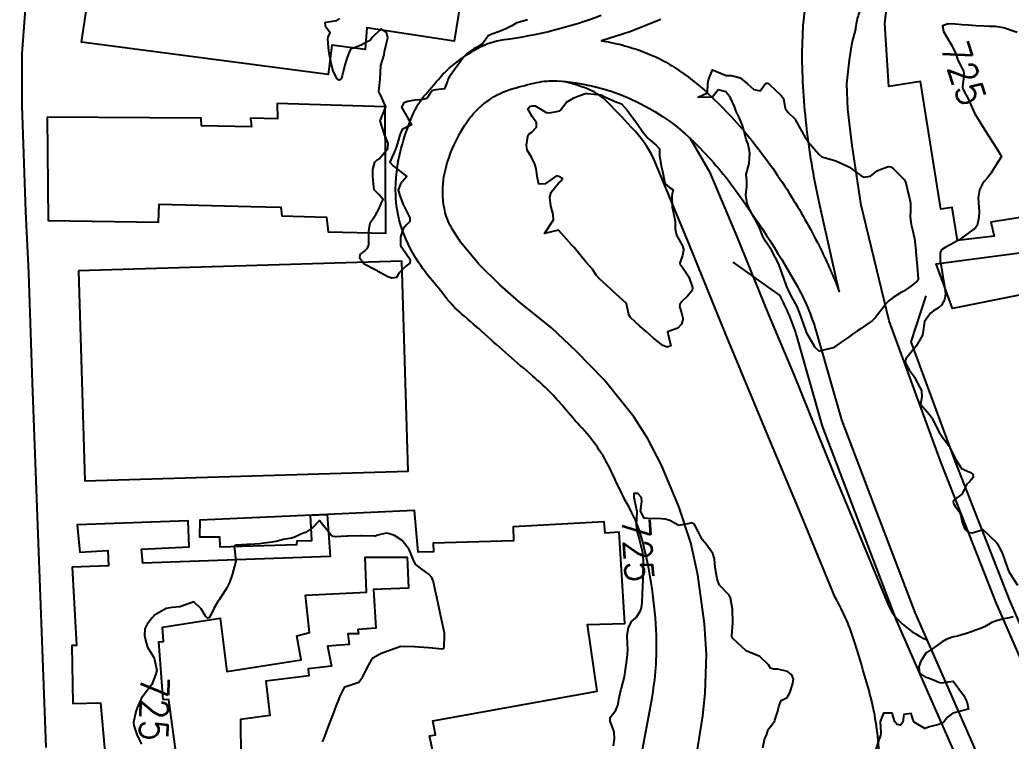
# Model space of a CAD drawing. Header units: metres. Extents: x 318500 to 325275, y 7408834 to 7428799.
# Drawn here: x 322861.2 to 323004.6, y 7418439.8 to 7418544.2 of the extents above; entities that cross this region are included whole.
import ezdxf
from ezdxf.enums import TextEntityAlignment as Align

# ---------------------------------------------------------------- set-up
doc = ezdxf.new("R2010")
doc.units = ezdxf.units.M
doc.header["$MEASUREMENT"] = 0
for name, color, linetype in [('Cotas', 45, 'Continuous'), ('Curvas de Nivel 1m', 11, 'Continuous'), ('Curvas de Nivel 5m', 15, 'Continuous'), ('Edificações', 30, 'Continuous'), ('Linha Férrea', 20, 'Continuous'), ('Pontes_Viadutos_Tubos', 190, 'Continuous'), ('Vias Primárias', 230, 'Continuous')]:
    doc.layers.add(name, color=color, linetype=linetype)
doc.styles.add('Style-STANDARD', font='STANDARD.shx')

msp = doc.modelspace()

# ---------------------------------------------------------------- linework, layer by layer
at = {"layer": 'Curvas de Nivel 1m', "elevation": 726, "flags": 128}
msp.add_lwpolyline([(322934.64, 7418544.23), (322933.51, 7418543.91), (322933.11, 7418543.77), (322932.41, 7418543.38), (322931.5, 7418542.9), (322930.63, 7418542.54), (322929.49, 7418542.17), (322928.99, 7418541.92), (322928.61, 7418541.43), (322928.14, 7418540.76), (322927.46, 7418540.32), (322926.87, 7418540.03), (322926.01, 7418539.46), (322925.44, 7418538.88), (322924.42, 7418537.48), (322923.41, 7418536.06), (322923.2, 7418535.7), (322923.15, 7418535.5), (322922.63, 7418534.26), (322921.38, 7418534.09), (322920.9, 7418534), (322920.53, 7418533.53), (322920.07, 7418532.83), (322919.36, 7418532.66), (322918.32, 7418532.6), (322917.35, 7418532.4), (322916.75, 7418532.19), (322916.42, 7418531.59), (322917.32, 7418530), (322917.48, 7418529.73), (322917.56, 7418529.58), (322917.87, 7418529.01), (322917.31, 7418528.75), (322916.52, 7418528.37), (322916.19, 7418527.59), (322916, 7418526.87), (322915.61, 7418525.59), (322915.25, 7418524.81), (322914.74, 7418523.61), (322915.23, 7418523.1), (322917.21, 7418521.57), (322916.3, 7418520.47), (322915.96, 7418519.59), (322916.22, 7418518.64), (322916.64, 7418517.58), (322917.14, 7418516.54), (322917.63, 7418515.56), (322917.65, 7418515.04), (322917.11, 7418514.5), (322916.68, 7418514), (322916.53, 7418513.58), (322916.28, 7418512.77), (322916.27, 7418511.58), (322917.06, 7418510.46), (322917.67, 7418509.56), (322917.62, 7418508.99), (322917.04, 7418508.59), (322916.05, 7418507.58), (322915.69, 7418506.92), (322915.02, 7418506.84), (322914.45, 7418507.03), (322913.37, 7418507.62), (322913.16, 7418507.77), (322913.02, 7418507.85), (322912.61, 7418508.05), (322911.04, 7418508.88), (322910.41, 7418509.66), (322910.45, 7418510.26), (322911.07, 7418510.75), (322911.52, 7418511.19), (322911.68, 7418511.64), (322911.72, 7418513.02), (322911.69, 7418513.64), (322911.9, 7418514.86), (322912.4, 7418515.64), (322912.72, 7418516.05), (322913.15, 7418516.84), (322913.37, 7418517.41), (322913.47, 7418517.63), (322913.78, 7418518.23), (322913.17, 7418518.88), (322912.48, 7418519.64), (322912.36, 7418520.47), (322912.28, 7418521.64), (322912.29, 7418522.57), (322912.57, 7418523.64), (322912.91, 7418523.97), (322913.25, 7418524.15), (322914.47, 7418525.61), (322914.52, 7418526.36), (322913.96, 7418527.62), (322913.32, 7418529.63), (322914.14, 7418531.62), (322913.37, 7418533.38), (322913.19, 7418533.63), (322913.15, 7418533.86), (322913.34, 7418535.63), (322913.42, 7418537.63), (322913.91, 7418539.16), (322913.98, 7418539.62), (322914.25, 7418540.83), (322914.43, 7418541.62), (322914.25, 7418542.38), (322913.49, 7418542.9), (322912.18, 7418541.65), (322911.89, 7418541.24), (322911.47, 7418541.05), (322910.58, 7418540.55), (322909.46, 7418540.13), (322909.11, 7418540.03), (322908.9, 7418539.69), (322908.5, 7418538.62), (322908.23, 7418537.7), (322907.85, 7418536.14), (322907.71, 7418535.71), (322907.57, 7418535.53), (322907.4, 7418535.51), (322907.07, 7418535.72), (322906.53, 7418536.84), (322906.31, 7418537.73), (322906.01, 7418539.16), (322905.92, 7418539.73), (322905.76, 7418541.45), (322905.82, 7418541.73), (322906.1, 7418542.34), (322905.49, 7418543.17), (322905.36, 7418543.74), (322905.4, 7418543.85), (322905.5, 7418543.89), (322907.07, 7418544.15), (322907.51, 7418544.41)], dxfattribs=at)
for points in [[(322987.24, 7418522.94), (322987.6, 7418522.64), (322989.22, 7418521.07), (322989.42, 7418520.62), (322989.74, 7418519.16), (322989.9, 7418518.61), (322990.07, 7418517.71), (322990.07, 7418516.61), (322990.05, 7418515.7), (322990.18, 7418514.6), (322990.38, 7418513.85), (322990.67, 7418512.6), (322990.83, 7418510.85), (322990.85, 7418510.59), (322991.05, 7418508.59), (322991.2, 7418506.76), (322991.18, 7418506.59), (322991.03, 7418506.38), (322990.06, 7418505.65), (322989, 7418504.93), (322988.81, 7418504.81), (322988.5, 7418504.63), (322987.57, 7418504.06), (322986.98, 7418503.6), (322986.51, 7418503.12), (322986.15, 7418502.65), (322984.95, 7418501.09), (322984.51, 7418500.68), (322983.6, 7418500.03), (322982.93, 7418499.57), (322982.42, 7418499.22), (322981.71, 7418498.71), (322981.24, 7418498.39), (322980.91, 7418498.16), (322980.06, 7418497.58), (322978.89, 7418496.75), (322976.88, 7418496.25), (322976.29, 7418496.79), (322975.43, 7418498.28), (322975.14, 7418498.8), (322974.93, 7418499.3), (322974.4, 7418500.81), (322974.03, 7418501.88), (322973.64, 7418502.82), (322972.99, 7418503.96), (322972.5, 7418504.84), (322972.15, 7418505.71), (322971.76, 7418506.85), (322971.56, 7418507.38), (322971.05, 7418508.86), (322969.95, 7418510.87), (322969.1, 7418512.19), (322968.71, 7418512.89), (322968.26, 7418514.03), (322967.84, 7418514.9), (322967.15, 7418516.08), (322966.72, 7418516.92), (322966.44, 7418517.65), (322966.27, 7418518.92), (322966.4, 7418520.12), (322966.41, 7418520.92), (322966.3, 7418521.85), (322966.6, 7418522.92), (322966.75, 7418523.41), (322966.83, 7418524.92), (322966.58, 7418526.22), (322966.32, 7418526.92), (322965.98, 7418528.26), (322965.79, 7418528.93), (322965.34, 7418530), (322964.87, 7418530.94), (322964.61, 7418531.7), (322964.04, 7418532.95), (322963.38, 7418533.79), (322962.26, 7418534.1), (322961.37, 7418532.99), (322959.37, 7418533.02), (322960.71, 7418533.67), (322960.74, 7418535), (322960.87, 7418535.53), (322961.43, 7418536.99), (322963.42, 7418536.16), (322964.18, 7418536.19), (322965.41, 7418535.85), (322966.55, 7418534.92), (322967.39, 7418534.13), (322968.32, 7418533.96), (322968.98, 7418534.89), (322969.23, 7418535.06), (322969.4, 7418535.04), (322969.67, 7418534.88), (322971.38, 7418533.28), (322971.69, 7418532.86), (322971.93, 7418531.43), (322972.35, 7418530.84), (322973.34, 7418529.89), (322973.93, 7418528.82), (322974.81, 7418527.29), (322975.13, 7418526.8), (322975.19, 7418526.71), (322975.29, 7418526.59), (322976.81, 7418524.78), (322977.26, 7418524.4), (322977.79, 7418524.25), (322979.26, 7418523.81), (322980.87, 7418523.1), (322981.24, 7418522.91), (322981.51, 7418522.72), (322983.22, 7418521.46), (322984.29, 7418521.62), (322985.24, 7418522.36), (322985.43, 7418522.47), (322985.93, 7418522.66), (322986.88, 7418523.01)], [(322953.28, 7418526.11), (322953.74, 7418525.56), (322953.75, 7418525.09), (322953.75, 7418524.61), (322954, 7418523.09), (322954.22, 7418522.08), (322954.42, 7418521.08), (322954.59, 7418520.47), (322955.2, 7418519.97), (322955.74, 7418519.61), (322955.61, 7418519.06), (322955.52, 7418518.73), (322955.6, 7418517.06), (322955.75, 7418516.47), (322956.03, 7418515.06), (322956.02, 7418513.96), (322956.24, 7418513.05), (322957.09, 7418511.5), (322957.24, 7418511.04), (322957.25, 7418510.87), (322957.07, 7418510.1), (322956.79, 7418509.31), (322956.72, 7418509.04), (322956.77, 7418508.76), (322957.04, 7418508.47), (322958, 7418507.03), (322958.53, 7418505.5), (322958.47, 7418505.03), (322957.79, 7418504.23), (322956.98, 7418503.45), (322956.69, 7418503.04), (322956.64, 7418502.72), (322956.96, 7418501.83), (322957.15, 7418501.04), (322957.15, 7418500.84), (322956.94, 7418500.18), (322956.4, 7418499.58), (322954.92, 7418499.07), (322955.39, 7418497.06), (322954.89, 7418496.86), (322954.24, 7418497.08), (322952.91, 7418498.17), (322951.81, 7418499.11), (322950.93, 7418499.87), (322949.58, 7418501.14), (322949.34, 7418501.53), (322948.97, 7418503.15), (322947, 7418504.94), (322946.75, 7418505.18), (322945.02, 7418506.8), (322944.66, 7418507.21), (322944.01, 7418508.19), (322943.05, 7418509.23), (322941.4, 7418511.26), (322941.08, 7418511.59), (322939.62, 7418513.27), (322939.12, 7418513.78), (322937.11, 7418513.31), (322938.4, 7418515.29), (322938.39, 7418516.04), (322938.05, 7418517.3), (322937.9, 7418518.58), (322938.09, 7418519.3), (322939.2, 7418520.65), (322939.58, 7418520.9), (322939.7, 7418521.28), (322939.21, 7418521.57), (322938.87, 7418521.63), (322938.38, 7418521.29), (322937.2, 7418520.48), (322936.3, 7418520.42), (322936.1, 7418521.33), (322935.92, 7418522.64), (322935.71, 7418523.33), (322935.25, 7418524.34), (322934.6, 7418525.35), (322934.52, 7418526.11), (322934.69, 7418527.35), (322934.9, 7418527.74), (322935.3, 7418527.99), (322935.96, 7418528.68), (322935.95, 7418529.33), (322935.33, 7418530.23), (322934.72, 7418531.35), (322935.01, 7418531.68), (322935.35, 7418531.79), (322935.79, 7418531.77), (322936.59, 7418531.32), (322937.34, 7418530.83), (322937.87, 7418530.77), (322939.35, 7418531.06), (322939.47, 7418531.15), (322939.55, 7418531.28), (322940.32, 7418532.31), (322941.37, 7418532.92), (322942.1, 7418533.25), (322943.04, 7418533.57), (322943.38, 7418533.58), (322945.23, 7418533.35), (322945.37, 7418533.32), (322945.63, 7418533.2), (322947.36, 7418532.42), (322948.24, 7418532.05), (322949.07, 7418531.15), (322949.34, 7418530.8), (322950.59, 7418529.13), (322951.3, 7418528.04), (322952.09, 7418527.11)]]:
    msp.add_lwpolyline(points, close=True, dxfattribs=at)
at = {"layer": 'Curvas de Nivel 5m', "elevation": 725, "flags": 128}
for points in [[(323005.51, 7418542.41), (323003.52, 7418543.06), (323002.31, 7418543.24), (323001.52, 7418543.28), (323000.67, 7418543.32), (322999.52, 7418543.38), (322998.46, 7418543.44), (322997.52, 7418543.51), (322996.58, 7418543.58), (322995.52, 7418543.64), (322994.71, 7418543.35), (322994.86, 7418542.55), (322995.49, 7418541.48), (322996.07, 7418540.53), (322996.58, 7418539.4), (322996.89, 7418538.52), (322997.06, 7418538.12), (322997.44, 7418537.39), (322997.73, 7418536.81), (322997.82, 7418536.5), (322997.8, 7418536.13), (322997.59, 7418534.51), (322997.66, 7418534.24), (322998.56, 7418532.49), (322998.81, 7418531.94), (322999.35, 7418530.72), (322999.49, 7418530.48), (322999.72, 7418530.1), (323000.73, 7418528.47), (323001.31, 7418527.55), (323002.01, 7418526.45), (323002.5, 7418525.66), (323003.27, 7418524.43), (323002.46, 7418523.23), (323002.01, 7418522.45), (323001.7, 7418521.99), (323001.22, 7418521.38), (323000.81, 7418520.87), (323000.52, 7418520.47), (323000.06, 7418519.61), (322999.88, 7418518.47), (322999.93, 7418517.72), (323000.03, 7418516.47), (322999.98, 7418515.64), (322999.73, 7418514.47), (322999.49, 7418514.11), (322999.12, 7418513.81), (322997.29, 7418512.51), (322997.18, 7418512.44), (322997.11, 7418512.4), (322995.93, 7418511.7), (322995.09, 7418511.29), (322994.63, 7418511), (322994.35, 7418510.55), (322994.37, 7418509.23), (322994.51, 7418508.55), (322994.82, 7418506.75), (322994.86, 7418506.54), (322995.02, 7418505.66), (322995.15, 7418504.54), (322994.99, 7418503.72), (322994.57, 7418502.95), (322994.13, 7418502.55), (322993.41, 7418502.12), (322992.96, 7418501.77), (322992.1, 7418500.57), (322991.94, 7418499.57), (322991.8, 7418498.58), (322990.9, 7418497.01), (322990.56, 7418496.6), (322989.42, 7418495.15), (322989.3, 7418494.61), (322989.87, 7418493.59), (322990.62, 7418492.59), (322990.7, 7418492.45), (322990.84, 7418492.13), (322991.37, 7418491.13), (322991.65, 7418490.58), (322991.71, 7418489.67), (322991.54, 7418488.58), (322992.77, 7418487.14), (322993.21, 7418486.56), (322993.65, 7418485.65), (322994.21, 7418484.55), (322994.73, 7418483.84), (322995.68, 7418482.53), (322996.68, 7418480.51), (322997.46, 7418479.29), (322998.66, 7418478.74), (322999.08, 7418478.48), (322999.14, 7418477.99), (322998.64, 7418477.37), (322998.18, 7418476.95), (322998, 7418476.49), (322997.53, 7418475.58), (322996.61, 7418474.88), (322996.39, 7418474.73), (322996.24, 7418474.52), (322996.29, 7418474.21), (322996.59, 7418473.75), (322997.14, 7418473.05), (322997.38, 7418472.5), (322997.57, 7418471.5), (322997.94, 7418470.49), (322998.54, 7418470.03), (322999.06, 7418469.96), (323000.55, 7418470.46), (323002.52, 7418468.56), (323002.62, 7418468.43), (323003.28, 7418467.19), (323003.58, 7418466.41), (323004.16, 7418464.72), (323004.31, 7418464.4), (323004.47, 7418464.16), (323005.54, 7418462.39)], [(322968.73, 7418438.87), (322968.95, 7418440.06), (322969.27, 7418440.86), (322969.5, 7418441.52), (322970.17, 7418442.37), (322970.38, 7418442.64), (322970.46, 7418442.85), (322970.86, 7418444.18), (322971.03, 7418444.84), (322971.36, 7418445.69), (322972.22, 7418446.16), (322972.49, 7418446.56), (322972.6, 7418446.82), (322973.02, 7418448.05), (322973.16, 7418448.82), (322972.9, 7418449.45), (322972.27, 7418449.9), (322970.86, 7418450.26), (322970.27, 7418450.25), (322969.81, 7418450.39), (322969.53, 7418450.86), (322968.3, 7418452.1), (322966.31, 7418452.91), (322964.33, 7418454.71), (322964.25, 7418454.86), (322964.23, 7418454.93), (322964.22, 7418455.05), (322964.36, 7418456.93), (322964.31, 7418458.93), (322964.04, 7418460.57), (322963.82, 7418460.94), (322962.43, 7418462.41), (322962.18, 7418462.96), (322962.08, 7418463.33), (322961.82, 7418464.97), (322961.71, 7418466.2), (322961.48, 7418466.98), (322960.51, 7418468.32), (322959.93, 7418469), (322959.36, 7418470.18), (322958.94, 7418471.01), (322958.79, 7418471.24), (322958.55, 7418471.41), (322956.55, 7418471.04), (322955.25, 7418471.75), (322954.56, 7418471.96), (322953.52, 7418472.04), (322952.56, 7418471.99), (322951.56, 7418472.1), (322951.02, 7418473.11), (322951.21, 7418474.49), (322951.14, 7418475.11), (322950.61, 7418475.67), (322950.06, 7418475.68), (322950.05, 7418475.13), (322950.44, 7418473.25), (322950.47, 7418473.12), (322950.48, 7418473.03), (322950.38, 7418471.12), (322950.53, 7418470.06), (322950.81, 7418469.12), (322950.93, 7418468.7), (322951.29, 7418467.11), (322951.41, 7418466.04), (322951.41, 7418465.11), (322951.35, 7418464.21), (322951.33, 7418463.11), (322951.3, 7418462.24), (322951.27, 7418461.11), (322951.22, 7418459.93), (322951.09, 7418459.11), (322950.92, 7418458.57), (322950.37, 7418457.72), (322950.03, 7418457.46), (322949.65, 7418457.13), (322949.24, 7418456.25), (322949.02, 7418455.14), (322949.07, 7418453.89), (322949.12, 7418453.14), (322949.08, 7418452.36), (322948.92, 7418451.14), (322948.86, 7418450.55), (322948.66, 7418449.14), (322948.23, 7418447.52), (322948.15, 7418447.24), (322948.12, 7418447.15), (322947.79, 7418445.57), (322947.71, 7418445.15), (322947.29, 7418444.06), (322946.58, 7418443.17), (322946.59, 7418442.74), (322947.14, 7418441.16), (322947.19, 7418440.11), (322947.05, 7418439.16)], [(322904.99, 7418439.72), (322905.33, 7418440.51), (322905.78, 7418441.71), (322906.16, 7418442.7), (322906.43, 7418443.43), (322906.53, 7418443.7), (322906.99, 7418444.89), (322907.29, 7418445.69), (322907.56, 7418446.33), (322908.23, 7418447.68), (322910.24, 7418448.38), (322910.8, 7418449.09), (322911.08, 7418449.64), (322911.48, 7418450.42), (322912.11, 7418451.63), (322912.17, 7418451.74), (322912.28, 7418451.9), (322913.39, 7418452.51), (322914.3, 7418452.85), (322914.83, 7418453.06), (322916.31, 7418453.57), (322918.31, 7418453.55), (322920.31, 7418453.4), (322920.44, 7418453.39), (322922.31, 7418453.18), (322922.53, 7418453.27), (322922.58, 7418453.49), (322922.66, 7418455.15), (322922.63, 7418455.49), (322922.35, 7418456.81), (322922.21, 7418457.49), (322922.16, 7418457.69), (322921.79, 7418459.5), (322921.54, 7418460.65), (322921.36, 7418461.51), (322921.07, 7418462.87), (322920.83, 7418463.51), (322920.45, 7418463.96), (322918.98, 7418465.02), (322918.47, 7418465.43), (322918.39, 7418465.55), (322918.32, 7418465.7), (322917.52, 7418467.56), (322916.51, 7418468.89), (322915.43, 7418469.59), (322914.52, 7418469.9), (322914.21, 7418469.92), (322913.01, 7418469.62), (322912.63, 7418469.52), (322912.52, 7418469.5), (322910.63, 7418469.54), (322910.52, 7418469.55), (322908.68, 7418469.52), (322908.52, 7418469.51), (322906.83, 7418469.39), (322906.52, 7418469.45), (322906.18, 7418469.71), (322904.82, 7418471.45), (322904.59, 7418471.73), (322904.55, 7418471.74), (322904.51, 7418471.73), (322903.57, 7418470.71), (322902.52, 7418470.04), (322902.32, 7418469.96), (322901.88, 7418469.77), (322900.97, 7418469.33), (322900.51, 7418469.23), (322899.31, 7418469), (322898.5, 7418468.78), (322897.69, 7418468.63), (322896.5, 7418468.49), (322895.94, 7418468.41), (322894.5, 7418468.3), (322894.08, 7418468.29), (322892.49, 7418468.2), (322892.27, 7418468.12), (322892.23, 7418467.89), (322892.26, 7418467.67), (322892.47, 7418465.89), (322891.91, 7418463.9), (322891.53, 7418462.8), (322891.08, 7418461.91), (322890.4, 7418460.83), (322890.04, 7418460.28), (322889.81, 7418459.93), (322889.28, 7418459.03), (322888.76, 7418457.94), (322888.59, 7418457.7), (322888.36, 7418457.65), (322888.05, 7418457.94), (322887.42, 7418459), (322886.38, 7418459.97), (322884.37, 7418459.25), (322883.22, 7418459.17), (322882.37, 7418459.03), (322880.69, 7418458.05), (322880.52, 7418457.89), (322880.35, 7418457.68), (322879.64, 7418456.76), (322879.3, 7418456.07), (322879.26, 7418455.12), (322879.46, 7418454.06), (322879.66, 7418453.43), (322880.28, 7418452.4), (322880.43, 7418452.2), (322880.52, 7418452.05), (322880.68, 7418451.63), (322881.02, 7418450.04), (322880.85, 7418449.44), (322880.29, 7418448.05), (322880.22, 7418447.92), (322878.8, 7418446.07), (322878.59, 7418445.68), (322878.18, 7418444.64), (322878.02, 7418444.23), (322877.96, 7418444.08), (322877.64, 7418442.6), (322877.67, 7418442.08), (322878.13, 7418440.79), (322878.45, 7418440.08), (322878.78, 7418439.4)], [(323004.94, 7418457.83), (323004.38, 7418457.7), (323003.32, 7418457.47), (323002.37, 7418457.19), (323001.83, 7418456.98), (323000.87, 7418456.44), (323000.55, 7418456.26), (323000.36, 7418456.18), (322999.93, 7418456.03), (322998.35, 7418455.47), (322996.88, 7418455.04), (322996.34, 7418454.93), (322996.01, 7418454.85), (322995.23, 7418454.52), (322994.67, 7418454.19), (322994.33, 7418453.96), (322993.49, 7418453.38), (322992.31, 7418452.56), (322991.54, 7418451.33), (322991.28, 7418450.57), (322991.36, 7418449.66), (322992.27, 7418449.1), (322992.7, 7418448.99), (322993.76, 7418448.54), (322994.26, 7418448.32), (322994.52, 7418448.26), (322996.26, 7418448.51), (322997.73, 7418446.49), (322998.22, 7418445.58), (322998.45, 7418444.48), (322998.2, 7418444.4), (322998.1, 7418444.38), (322996.19, 7418443.89), (322995.42, 7418443.28), (322994.85, 7418442.52), (322994.39, 7418442.32), (322994.18, 7418442.26), (322992.83, 7418441.89), (322992.17, 7418441.67), (322990.63, 7418442.58), (322990.47, 7418442.87), (322990.19, 7418443.82), (322989.11, 7418443.68), (322988.96, 7418442.6), (322988.62, 7418442.16), (322988.17, 7418442.25), (322987.82, 7418442.62), (322987.45, 7418443.88), (322986.19, 7418443.9), (322985.71, 7418442.65), (322985.77, 7418441.04), (322985.74, 7418440.65), (322985.52, 7418440.03), (322985.05, 7418438.66)]]:
    msp.add_lwpolyline(points, dxfattribs=at)
at = {"layer": 'Edificações'}
for points in [[(323011.44, 7418516.48), (323001.68, 7418514.95), (323002.19, 7418512.93), (322996.9, 7418512.27), (322996.11, 7418517.08), (322994.45, 7418516.82), (322991.55, 7418535.3), (322986.95, 7418534.58), (322986.38, 7418543.68), (322987.08, 7418549.9), (322992.56, 7418560.94), (323004.08, 7418563), (323006.53, 7418548.81)], [(322925.43, 7418549.84), (322924.03, 7418541.15), (322911.4, 7418543.06), (322911.17, 7418539.91), (322906.36, 7418540.56), (322905.8, 7418536.29), (322870.13, 7418540.99), (322871.37, 7418549.35)], [(322922.24, 7418432.31), (322920.49, 7418440.58), (322921.33, 7418440.74), (322920.97, 7418442.78), (322944.72, 7418447.04), (322943.33, 7418456.73), (322948.73, 7418456.85), (322947.94, 7418470.09), (322945.88, 7418469.91), (322945.73, 7418471.56), (322932.59, 7418470.84), (322932.65, 7418468.8), (322921, 7418468.47), (322921.06, 7418467.24), (322918.84, 7418467.18), (322918.33, 7418473.19), (322905.66, 7418472.65), (322887.24, 7418471.83), (322887.21, 7418469.42), (322890.11, 7418469.42), (322890.14, 7418467.97), (322901.29, 7418468.3), (322901.35, 7418468.82), (322903.46, 7418468.85), (322903.27, 7418472.54), (322905.66, 7418472.65), (322906.11, 7418466.53), (322878.99, 7418465.57), (322878.81, 7418467.6), (322885.72, 7418467.96), (322885.58, 7418471.71), (322869.51, 7418471.12), (322869.87, 7418467.2), (322873.94, 7418467.42), (322874.03, 7418465.21), (322868.79, 7418465.03), (322869.42, 7418453.69), (322868.7, 7418453.69), (322868.88, 7418445.26), (322872.89, 7418445.39), (322873.66, 7418436.67)], [(322883.77, 7418438.34), (322882.74, 7418445.83), (322881.92, 7418445.88), (322881.29, 7418454.19), (322881.97, 7418454.24), (322881.83, 7418456.31), (322890.19, 7418457.62), (322891.14, 7418449.9), (322901.89, 7418451.62), (322901.3, 7418455.05), (322903.11, 7418455.54), (322902.52, 7418460.96), (322911.37, 7418461.37), (322911.15, 7418466.44), (322917.24, 7418466.44), (322917.43, 7418461.96), (322912.37, 7418461.78), (322912.69, 7418456.19), (322910.11, 7418455.99), (322910.2, 7418455.37), (322908.64, 7418455.34), (322908.86, 7418453.81), (322905.72, 7418453.59), (322906.32, 7418450.67), (322902.94, 7418450.29), (322903, 7418449.3), (322896.8, 7418448.51), (322897.36, 7418443.54), (322893.12, 7418442.95), (322893.19, 7418437.37)]]:
    msp.add_lwpolyline(points, dxfattribs=at)
for points in [[(322865.13, 7418530.15), (322865.28, 7418515.18), (322881.27, 7418514.93), (322881.37, 7418517.57), (322894.61, 7418517.22), (322898.97, 7418517.12), (322899.12, 7418515.87), (322905.57, 7418515.67), (322905.82, 7418513.53), (322914.17, 7418513.33), (322914.07, 7418531.65), (322898.42, 7418532.1), (322898.47, 7418529.9), (322894.58, 7418530), (322894.73, 7418528.75), (322887.48, 7418528.9), (322887.43, 7418530)], [(322869.7, 7418507.91), (322870.61, 7418477.49), (322917.39, 7418478.88), (322916.48, 7418509.3)]]:
    msp.add_lwpolyline(points, close=True, dxfattribs=at)
at = {"layer": 'Linha Férrea'}
for points in [[(323318.17, 7418898.23), (323303.7, 7418864.83, 0.016709), (323274.18, 7418784.72, -0.035367), (323251.3, 7418730.96), (323150.8, 7418532.23, -0.11004), (322987.22, 7418339.83, -0.043194), (322935.02, 7418307.81), (322758.73, 7418217.45), (322579.69, 7418123.41, 0.015591), (322512.53, 7418085.27, 0.028884), (322446.68, 7418037.34, 0.09114), (322311.04, 7417869.94), (322250.35, 7417758.08, 0.01377), (322231.11, 7417719.38, -0.006143), (322196.38, 7417647.06, -0.005702), (322169.67, 7417596.02)], [(322169.67, 7417596.02, 0.005702), (322196.38, 7417647.06, 0.006143), (322231.11, 7417719.38, -0.01377), (322250.35, 7417758.08), (322311.04, 7417869.94, -0.09114), (322446.68, 7418037.34, -0.028884), (322512.53, 7418085.27, -0.015591), (322579.69, 7418123.41), (322758.73, 7418217.45), (322935.02, 7418307.81, 0.043194), (322987.22, 7418339.83, 0.11004), (323150.8, 7418532.23), (323251.3, 7418730.96, 0.035367), (323274.18, 7418784.72, -0.016709), (323303.7, 7418864.83), (323318.17, 7418898.23)]]:
    msp.add_lwpolyline(points, format="xyb", dxfattribs=at)
at = {"layer": 'Pontes_Viadutos_Tubos'}
msp.add_lwpolyline([(322999.13, 7418432.1), (322993.16, 7418445.67), (322988.06, 7418457.36), (322982.03, 7418473.1), (322977.34, 7418485.4), (322973.66, 7418498.31, 0.058829), (322971.09, 7418504.43), (322964.44, 7418509.14)], format="xyb", dxfattribs=at)
msp.add_lwpolyline([(323147.59, 7418258.79), (323140.77, 7418258.48), (323135.72, 7418263.47), (323122.98, 7418276.62), (323114.26, 7418286.57), (323105.4, 7418296.88), (323093.12, 7418311.5), (323082.52, 7418325.25), (323072.56, 7418338.59), (323065.11, 7418349.48), (323058.45, 7418359.18), (323050.82, 7418371.15), (323045.01, 7418380.73), (323034.36, 7418398.21), (323027.38, 7418411.72), (323022.51, 7418421.83), (323016.9, 7418432.43), (323011.01, 7418445.15), (323004.46, 7418460.19), (322996.49, 7418480.48), (322990.19, 7418497.64), (322992.36, 7418504.29)], dxfattribs=at)
at = {"layer": 'Vias Primárias'}
for points in [[(323715.64, 7420145.55, 0), (323709.04, 7420132.94)], [(323831.09, 7420001.79, 0), (323833.84, 7420008.44, 0.220888)], [(322871.76, 7418055.65, 0.000002), (322880.94, 7418048.89, -0.018146)], [(322953.93, 7418544.29), (322949.49, 7418542.47), (322945.36, 7418541.2), (322946.33, 7418541.02, -0.026638), (322949.49, 7418540.26, -0.027843), (322952.38, 7418539.23, -0.046161), (322956.04, 7418537.27, -0.04137), (322960.82, 7418533.52, -0.03682), (322967.16, 7418526.69, -0.029761), (322972.87, 7418518.61, -0.024122), (322977.09, 7418511.02, -0.021892), (322979.78, 7418504.92), (322977.01, 7418517.15, -0.026463), (322975.09, 7418528.33, -0.026905), (322974.39, 7418539.47), (322974.53, 7418543.41), (322974.78, 7418545.5)], [(323015.05, 7418431.82), (323009.12, 7418444.63), (323002.53, 7418459.75), (322994.53, 7418480.11), (322986.98, 7418500.66), (322982.95, 7418517.38), (322981.65, 7418526.06), (322980.99, 7418531.3), (322980.88, 7418534.95), (322981.24, 7418538.45), (322981.65, 7418540.92), (322982.15, 7418542.86, -0.050151), (322982.57, 7418544.91, -0.003134), (322982.9, 7418545.92)], [(322951.01, 7418437.06), (322952.63, 7418445.79, 0.055249), (322953.31, 7418455.12, 0.053542), (322951.34, 7418468.66, 0.061749), (322949.4, 7418473.58, -0.018706), (322946.99, 7418478.43, 0.080931), (322942.57, 7418485.11, -0.012747), (322939.96, 7418488.08, 0.042359), (322935.42, 7418492.67, -0.006597), (322928.47, 7418498.75, 0.007923), (322925.17, 7418501.63, -0.058526), (322922.56, 7418504.41, 0.020678), (322921.19, 7418506.11, -0.031951), (322918.94, 7418509.04, -0.07651), (322916.25, 7418514.77, -0.062944), (322915.59, 7418518.86, -0.075051), (322916.38, 7418525.63, -0.032421), (322918, 7418530.36, -0.081477), (322919.98, 7418533.53, 0.002874), (322922.01, 7418535.88, -0.045715), (322923.81, 7418537.63, -0.039455), (322927.36, 7418540.06, -0.098366), (322931.26, 7418541.37, 0.057825), (322945.32, 7418544.89, 0.049305)], [(322958.19, 7418431.95), (322960.05, 7418443.47), (322960.38, 7418446.79), (322960.58, 7418452.38), (322960.25, 7418456.8), (322959.32, 7418463.89), (322958.27, 7418468.54), (322956.56, 7418473.77), (322954.05, 7418479.76), (322952.07, 7418483.58), (322950.06, 7418486.78), (322945.77, 7418492.1), (322941.72, 7418496.29), (322938.12, 7418499.63), (322933.43, 7418503.4), (322930.64, 7418505.89), (322927.6, 7418508.87), (322925, 7418512.01), (322923.81, 7418513.9, -0.079336), (322922.76, 7418516.33, -0.098214), (322922.51, 7418521.1, -0.049933), (322923.3, 7418524.31, -0.055349), (322925.59, 7418529, -0.055444), (322927.26, 7418531.09, -0.041862), (322929.01, 7418532.57, -0.085233), (322932.57, 7418534.28, -0.014287), (322936.01, 7418535.15, -0.069936), (322938.9, 7418535.39, -0.179179), (322958.47, 7418526.81, -0.04159), (322964.35, 7418520.11, -0.03062), (322973.6, 7418505.85, -0.058849), (322976.43, 7418499.1), (322980.08, 7418486.31), (322984.73, 7418474.13), (322990.73, 7418458.46), (322995.8, 7418446.83), (323001.75, 7418433.31)], [(322951.43, 7418395.38), (322954.88, 7418400.43), (322963.34, 7418411.8), (322970.24, 7418419.54), (322976.44, 7418425.08), (322981.8, 7418429.42, 0.162509), (322985.05, 7418434.52, 0.082485), (322985.45, 7418439.45, 0.049378), (322983.94, 7418447.64, 0.00373), (322982.08, 7418453.93, 0.055324), (322979.19, 7418460.64), (322974.24, 7418472.58), (322969.81, 7418483.15), (322963.28, 7418498.93), (322958.05, 7418511.76), (322953.23, 7418523.4, 0.088149), (322950.22, 7418528.11, 0.006298), (322946.25, 7418532.31, 0.096443), (322943.81, 7418534.01, 0.049421), (322939.81, 7418535.32, 5.444552)], [(322958.14, 7418527.13), (322960.97, 7418522.25), (322964.9, 7418512.95), (322969.48, 7418501.66), (322973.16, 7418493.01), (322978.87, 7418478.77), (322982.1, 7418471), (322986.91, 7418459.48, 0.100592), (322988.43, 7418457.23, 0.087446), (322992.47, 7418454.47, 0.087446)]]:
    msp.add_lwpolyline(points, format="xyb", dxfattribs=at)
for points in [[(322865.01, 7418438.92), (322863.03, 7418491.71), (322862.51, 7418507.6), (322862.06, 7418516.49), (322861.55, 7418531.84), (322861.52, 7418539.36), (322862.12, 7418547.13), (322863.65, 7418559.65), (322865.69, 7418566.58), (322869.15, 7418575.81), (322874.31, 7418586.59), (322881.3, 7418598.05), (322887.41, 7418608.72)], [(323005.78, 7418504.38), (322996.16, 7418502.46), (322993.81, 7418508.91), (323011.68, 7418511.26)]]:
    msp.add_lwpolyline(points, dxfattribs=at)

# ---------------------------------------------------------------- texts
at = {"layer": 'Cotas', "style": 'Style-STANDARD'}
for rotation, p in [(288.6321, (322997.76, 7418536.49, 725)), (274.0158, (322950.61, 7418467.5, 725)), (269.0449, (322880.63, 7418444.51, 725))]:
    msp.add_text('725', height=4, rotation=rotation, dxfattribs=at).set_placement(p, align=Align.MIDDLE_CENTER)

doc.saveas('drawing.dxf')
